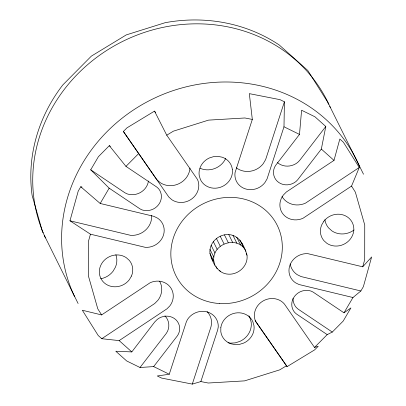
<?xml version="1.0" encoding="UTF-8"?>
<svg xmlns="http://www.w3.org/2000/svg" width="406" height="406" viewBox="0 0 406 406"><rect width="100%" height="100%" fill="white"/><g stroke="black" fill="none" stroke-linecap="round" stroke-linejoin="round"><path stroke-width="0.61" d="M209.998 253.557C208.608 243.098 218.535 233.81 228.781 234.597C239.515 235.125 244.463 246.275 247.01 255.201C248.401 265.656 238.474 274.943 228.228 274.157C217.494 273.634 212.546 262.484 209.998 253.557L213.85 261.312L214.972 265.255M213.85 261.312C211.293 243.691 238.231 234.607 245.884 251.253M283.987 126.799L284.413 101.804L280.044 99.663L249.325 93.644L252.319 119.43L235.038 172.641A16.971 15.677 -26.4 0 0 245.199 188.815A16.971 15.677 -26.4 0 0 264.869 182.639L267.057 178.914L283.987 126.799L299.491 134.406L275.765 165.201L274.552 167.262A14.139 13.063 -26.4 0 0 278.927 182.593A14.139 13.063 -26.4 0 0 295.893 181.594L297.659 179.812L321.339 149.078L325.8 126.489L314.924 116.776L301.592 110.234L299.491 134.406M334.001 160.39L339.827 139.025L343.395 142.212L359.269 167.485L351.545 186.075L302.983 218.276A16.971 15.677 -26.4 0 1 283.327 214.424A16.971 15.677 -26.4 0 1 283.347 195.053L286.438 191.931L334.001 160.39L321.339 149.078M80.764 186.76L100.186 203.472L153.894 216.352L157.67 218.21A16.971 15.677 -26.4 0 1 162.918 236.607A16.971 15.677 -26.4 0 1 145.277 247.335L90.442 234.186L69.964 220.793L78.231 191.069L80.764 186.76L81.987 187.054M90.442 234.186L88.452 241.347L88.412 275.958L97.785 308.834L101.612 314.924L150.174 282.723A16.971 15.677 -26.4 0 1 169.83 286.58A16.971 15.677 -26.4 0 1 169.809 305.946L166.927 308.854L119.156 340.609L101.784 338.711L98.216 335.523L82.342 310.25L101.612 314.924M362.715 266.813L371.642 256.942L363.375 286.666L360.848 290.975L352.971 297.527L299.009 284.52L295.487 282.789A16.971 15.677 -26.4 0 1 290.239 264.392A16.971 15.677 -26.4 0 1 307.88 253.664L362.715 266.813L364.71 259.652L364.745 225.041L355.372 192.165L351.545 186.075M284.413 101.804L265.651 159.553L263.23 163.679A18.803 17.372 -26.4 0 1 236.317 167.79M169.256 374.246L186.339 321.877L187.45 319.547A16.971 15.677 -26.4 0 1 206.588 311.793A16.971 15.677 -26.4 0 1 218.245 326.972L217.707 329.885L200.853 381.574L192.297 384.096L161.568 378.072L157.295 375.976L169.256 374.246L153.656 366.588L140.009 367.496L126.682 360.959L115.801 351.236L131.813 351.916L154.691 322.004L157.264 319.405A14.139 13.063 -26.4 0 1 174.23 318.405A14.139 13.063 -26.4 0 1 178.604 333.737L177.392 335.803L153.656 366.588M192.297 384.096L210.978 326.825L211.572 323.597A18.803 17.372 -26.4 0 0 207.136 311.61M109.326 145.663L125.967 166.379L156.772 187.064L158.533 188.638A14.139 13.063 -26.4 0 1 158.513 204.781A14.139 13.063 -26.4 0 1 142.12 209.927L140.029 208.902L109.168 188.171L90.711 169.809L98.425 156.67L109.326 145.663L110.376 146.368M100.186 203.472L109.168 188.171M343.999 312.818L350.906 307.915L343.187 321.065L332.291 332.067L327.195 334.615L296.39 313.934L294.629 312.361A14.139 13.063 -26.4 0 1 294.644 296.218A14.139 13.063 -26.4 0 1 311.037 291.072L313.127 292.097L343.999 312.818L352.971 297.527M140.009 367.496L166.308 333.382L167.648 331.093A15.667 14.474 -26.4 0 0 164.917 315.848M325.8 126.489L299.562 160.543L297.603 162.517A15.667 14.474 -26.4 0 1 277.496 162.633M154.519 111.112L166.754 135.198L197.534 179.548A16.971 15.677 -26.4 0 1 192.241 198.57A16.971 15.677 -26.4 0 1 171.885 199.772L168.8 197.017L123.378 131.478L126.951 127.87L154.519 111.112L155.6 112.665M125.967 166.379L138.649 153.58M314.508 347.419L318.233 346.257L314.655 349.865L287.088 366.623L255.628 321.45A16.971 15.677 -26.4 0 1 262.738 301.166A16.971 15.677 -26.4 0 1 284.357 303.982L314.508 347.419L327.195 334.615M359.269 167.485L305.464 203.162A18.803 17.372 -26.4 0 1 282.038 196.565M101.784 338.711L154.711 303.526L157.904 300.303A18.803 17.372 -26.4 0 0 159.568 281.17M166.754 135.198L173.398 131.158L208.542 120.125L244.919 117.979L252.319 119.43M286.403 365.806L279.759 369.841L244.615 380.874L208.237 383.02L200.853 381.574M228.081 342.715L230.354 343.161L235.191 342.872L239.865 341.405A18.803 17.372 -26.4 0 0 251.167 322.156L249.918 317.781A18.803 17.372 -26.4 0 0 248.848 315.777M69.964 220.793L130.722 235.358A18.803 17.372 -26.4 0 0 151.651 215.49M360.848 290.975L301.059 276.562L297.151 274.644A18.803 17.372 -26.4 0 1 290.163 263.941M90.711 169.809L124.906 192.774L127.225 193.911A15.667 14.474 -26.4 0 0 148.454 181.005M332.291 332.067L298.151 309.149L296.202 307.408A15.667 14.474 -26.4 0 1 293.025 298.374M119.156 340.609L131.813 351.916M255.141 320.583L287.088 366.623M123.378 131.478L156.787 179.609L160.203 182.664A18.803 17.372 -26.4 0 0 179.122 183.619A18.803 17.372 -26.4 0 0 189.983 168.079M211.125 257.5L212.993 260.474M43.163 232.836L42.493 231.765L32.104 195.342A156.675 144.749 -26.4 0 1 62.813 84.935L91.345 56.135L126.271 34.901L165.212 22.68A156.675 144.749 -26.4 0 1 279.318 45.041L307.784 70.477L327.896 102.5L328.418 104.322M329.824 106.377L363.507 174.235M239.855 240.032L243.707 247.787M246.183 253.537L247.01 255.201M236.774 237.277L240.621 245.031M232.993 235.424L236.845 243.179M228.781 234.597L232.628 242.352M224.416 234.856L228.263 242.61M220.199 236.18L224.046 243.935M216.413 238.479L220.265 246.234M213.323 241.595L217.174 249.355M211.14 245.325L214.987 253.08M210.003 249.401L213.855 257.155M219.687 270.371L220.235 271.477M216.053 266.509L217.154 268.721M44.416 235.642L78.104 303.5M242.032 243.498L242.676 245.752M74.597 296.654A156.675 144.749 -26.4 0 1 156.447 97.222A156.675 144.749 -26.4 0 1 359.447 166.257M45.457 237.921A156.675 144.749 -26.4 0 1 127.575 39.062A156.675 144.749 -26.4 0 1 330.327 107.519M354.057 229.989A18.803 17.372 -26.4 0 1 331.981 230.953L328.566 227.898A18.803 17.372 -26.4 0 1 324.907 219.687M115.883 254.729A18.803 17.372 -26.4 0 1 115.441 267.168L113.02 271.299A18.803 17.372 -26.4 0 1 100.729 278.77M225.685 158.472A18.803 17.372 -26.4 0 1 200.067 168.257M220.823 327.627L220.818 331.778A16.971 15.677 -26.4 0 0 230.984 343.801L235.201 344.628L239.565 344.369L243.783 343.045A16.971 15.677 -26.4 0 0 253.978 325.668L252.857 321.725A16.971 15.677 -26.4 0 0 235.236 313.077A16.971 15.677 -26.4 0 0 220.823 327.627M232.339 169.221L232.333 173.372A16.971 15.677 -26.4 0 1 217.92 187.922A16.971 15.677 -26.4 0 1 200.3 179.274L199.179 175.331A16.971 15.677 -26.4 0 1 209.374 157.954L213.592 156.63L217.956 156.371L222.173 157.198A16.971 15.677 -26.4 0 1 232.339 169.221M131.483 276.044L129.301 279.77A16.971 15.677 -26.4 0 1 105.849 284.088A16.971 15.677 -26.4 0 1 102.789 261.966A16.971 15.677 -26.4 0 1 126.236 257.643L129.321 260.398A16.971 15.677 -26.4 0 1 131.483 276.044M323.861 221.229L321.674 224.954A16.971 15.677 -26.4 0 0 323.836 240.601L326.921 243.356A16.971 15.677 -26.4 0 0 350.368 239.038A16.971 15.677 -26.4 0 0 347.308 216.911A16.971 15.677 -26.4 0 0 323.861 221.229M219.245 303.51A56.561 52.257 -26.4 0 0 278.095 227.167A56.561 52.257 -26.4 0 0 182.395 220.823A56.561 52.257 -26.4 0 0 219.245 303.51"/></g></svg>
